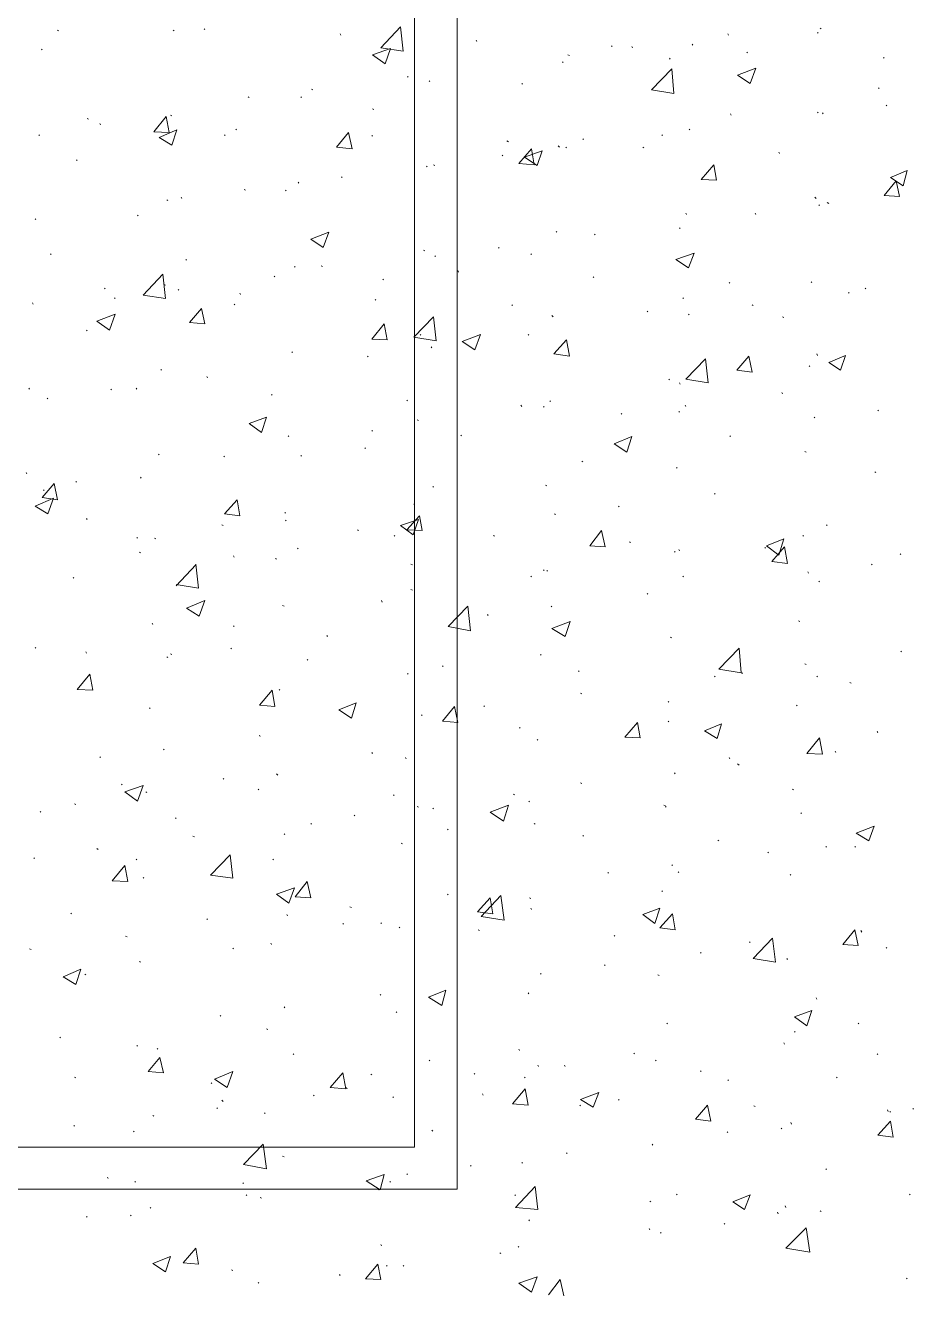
# Model space of a CAD drawing. Header units: millimetres. Extents: x 2928 to 3112, y 1220 to 1280.
# Drawn here: x 2949.225 to 2951.339, y 1247.495 to 1250.514 of the extents above; entities that cross this region are included whole.
import ezdxf

# ---------------------------------------------------------------- set-up
doc = ezdxf.new("R2010")
doc.units = ezdxf.units.MM

msp = doc.modelspace()

# ---------------------------------------------------------------- linework, layer by layer
at = {"color": 253, "linetype": 'Continuous', "lineweight": 5, "true_color": 0x9a9a9a}
for points in [[(2961.2116, 1241.9003), (2942.08633, 1241.9003), (2942.08633, 1247.74538), (2950.25144, 1247.74538), (2950.25144, 1256.61384), (2942.08633, 1256.61384), (2942.08633, 1261.45224), (2961.2116, 1261.45224), (2961.2116, 1249.1904)], [(2941.98633, 1247.84538), (2950.14978, 1247.84538), (2950.14978, 1256.51384), (2941.98633, 1256.51384)]]:
    msp.add_lwpolyline(points, dxfattribs=at)
at = {"color": 92, "linetype": 'Continuous', "lineweight": 13, "true_color": 0x00b800}
for points in [[(2949.3031, 1250.50042), (2949.30143, 1250.50209), (2949.30143, 1250.50209)], [(2949.5781, 1250.50042), (2949.57644, 1250.50209), (2949.57644, 1250.50209)], [(2949.65144, 1250.50375), (2949.64977, 1250.50542), (2949.64977, 1250.50542)], [(2950.06978, 1250.46042), (2950.11644, 1250.51042), (2950.11644, 1250.51042)], [(2950.12311, 1250.45209), (2950.11644, 1250.51042), (2950.11644, 1250.51042)], [(2951.10979, 1250.49542), (2951.10812, 1250.49709), (2951.10812, 1250.49709)], [(2951.11646, 1250.50542), (2951.11479, 1250.50709), (2951.11479, 1250.50709)], [(2949.97477, 1250.49042), (2949.97311, 1250.49375), (2949.97311, 1250.49375)], [(2950.29811, 1250.47542), (2950.29645, 1250.47875), (2950.29645, 1250.47875)], [(2950.81145, 1250.46709), (2950.80979, 1250.46875), (2950.80979, 1250.46875)], [(2950.89645, 1250.49042), (2950.89479, 1250.49375), (2950.89479, 1250.49375)], [(2949.26476, 1250.45542), (2949.2631, 1250.45709), (2949.2631, 1250.45709)], [(2950.04978, 1250.44375), (2950.09311, 1250.45875), (2950.09311, 1250.45875)], [(2950.04978, 1250.44375), (2950.07978, 1250.42209), (2950.07978, 1250.42209)], [(2950.06978, 1250.46042), (2950.12311, 1250.45209), (2950.12311, 1250.45209)], [(2950.07978, 1250.42209), (2950.09311, 1250.45875), (2950.09311, 1250.45875)], [(2950.51812, 1250.44209), (2950.51478, 1250.44375), (2950.51478, 1250.44375)], [(2950.61978, 1250.46375), (2950.61812, 1250.46542), (2950.61812, 1250.46542)], [(2950.66812, 1250.46042), (2950.66645, 1250.46375), (2950.66645, 1250.46375)], [(2950.94145, 1250.44875), (2950.93979, 1250.45042), (2950.93979, 1250.45042)], [(2951.26646, 1250.43542), (2951.26479, 1250.43709), (2951.26479, 1250.43709)], [(2950.50312, 1250.42542), (2950.50145, 1250.42709), (2950.50145, 1250.42709)], [(2950.71312, 1250.36042), (2950.76145, 1250.41042), (2950.76145, 1250.41042)], [(2950.75812, 1250.43375), (2950.75645, 1250.43542), (2950.75645, 1250.43542)], [(2950.76645, 1250.35208), (2950.76145, 1250.41042), (2950.76145, 1250.41042)], [(2950.91812, 1250.39542), (2950.96146, 1250.41209), (2950.96146, 1250.41209)], [(2950.94812, 1250.37542), (2950.96146, 1250.41209), (2950.96146, 1250.41209)], [(2950.13478, 1250.39042), (2950.13311, 1250.39208), (2950.13311, 1250.39208)], [(2950.18644, 1250.38042), (2950.18478, 1250.38208), (2950.18478, 1250.38208)], [(2950.91812, 1250.39542), (2950.94812, 1250.37542), (2950.94812, 1250.37542)], [(2949.90811, 1250.36042), (2949.90477, 1250.36208), (2949.90477, 1250.36208)], [(2950.40645, 1250.37375), (2950.40478, 1250.37542), (2950.40478, 1250.37542)], [(2950.71312, 1250.36042), (2950.76645, 1250.35208), (2950.76645, 1250.35208)], [(2951.25479, 1250.36375), (2951.25313, 1250.36542), (2951.25313, 1250.36542)], [(2949.75644, 1250.34208), (2949.75477, 1250.34375), (2949.75477, 1250.34375)], [(2949.88144, 1250.34208), (2949.87977, 1250.34375), (2949.87977, 1250.34375)], [(2950.05311, 1250.31375), (2950.04978, 1250.31542), (2950.04978, 1250.31542)], [(2951.27313, 1250.32208), (2951.27146, 1250.32375), (2951.27146, 1250.32375)], [(2949.37477, 1250.29042), (2949.37143, 1250.29208), (2949.37143, 1250.29208)], [(2949.52977, 1250.26042), (2949.55977, 1250.29708), (2949.55977, 1250.29708)], [(2949.56644, 1250.25875), (2949.55977, 1250.29708), (2949.55977, 1250.29708)], [(2949.5731, 1250.29875), (2949.56977, 1250.30042), (2949.56977, 1250.30042)], [(2950.90312, 1250.30042), (2950.90145, 1250.30375), (2950.90145, 1250.30375)], [(2951.10979, 1250.30542), (2951.10812, 1250.30708), (2951.10812, 1250.30708)], [(2951.12146, 1250.30375), (2951.11979, 1250.30542), (2951.11979, 1250.30542)], [(2949.4031, 1250.27708), (2949.40143, 1250.28042), (2949.40143, 1250.28042)], [(2949.52977, 1250.26042), (2949.56644, 1250.25875), (2949.56644, 1250.25875)], [(2949.5431, 1250.24708), (2949.58477, 1250.26542), (2949.58477, 1250.26542)], [(2949.5731, 1250.22875), (2949.58477, 1250.26542), (2949.58477, 1250.26542)], [(2949.72644, 1250.26542), (2949.72477, 1250.26708), (2949.72477, 1250.26708)], [(2949.96477, 1250.22375), (2949.99311, 1250.25875), (2949.99311, 1250.25875)], [(2950.00144, 1250.22042), (2949.99311, 1250.25875), (2949.99311, 1250.25875)], [(2950.80479, 1250.26542), (2950.80312, 1250.26708), (2950.80312, 1250.26708)], [(2949.2581, 1250.25208), (2949.25643, 1250.25375), (2949.25643, 1250.25375)], [(2949.5431, 1250.24708), (2949.5731, 1250.22875), (2949.5731, 1250.22875)], [(2949.69977, 1250.25208), (2949.6981, 1250.25375), (2949.6981, 1250.25375)], [(2950.04978, 1250.25042), (2950.04811, 1250.25208), (2950.04811, 1250.25208)], [(2950.37311, 1250.23708), (2950.36978, 1250.23875), (2950.36978, 1250.23875)], [(2950.49478, 1250.22375), (2950.49145, 1250.22708), (2950.49145, 1250.22708)], [(2950.55145, 1250.24208), (2950.54978, 1250.24375), (2950.54978, 1250.24375)], [(2950.73979, 1250.25208), (2950.73812, 1250.25375), (2950.73812, 1250.25375)], [(2949.96477, 1250.22375), (2950.00144, 1250.22042), (2950.00144, 1250.22042)], [(2950.35978, 1250.20375), (2950.35811, 1250.20542), (2950.35811, 1250.20542)], [(2950.39811, 1250.18542), (2950.42811, 1250.22042), (2950.42811, 1250.22042)], [(2950.41145, 1250.20042), (2950.45311, 1250.21542), (2950.45311, 1250.21542)], [(2950.41145, 1250.20042), (2950.44145, 1250.18042), (2950.44145, 1250.18042)], [(2950.43478, 1250.18208), (2950.42811, 1250.22042), (2950.42811, 1250.22042)], [(2950.44145, 1250.18042), (2950.45311, 1250.21542), (2950.45311, 1250.21542)], [(2950.51145, 1250.22208), (2950.50978, 1250.22375), (2950.50978, 1250.22375)], [(2950.69478, 1250.22208), (2950.69312, 1250.22375), (2950.69312, 1250.22375)], [(2951.01812, 1250.20875), (2951.01646, 1250.21208), (2951.01646, 1250.21208)], [(2949.3481, 1250.19208), (2949.34643, 1250.19375), (2949.34643, 1250.19375)], [(2950.17978, 1250.17708), (2950.17811, 1250.17875), (2950.17811, 1250.17875)], [(2950.19811, 1250.18042), (2950.19478, 1250.18208), (2950.19478, 1250.18208)], [(2950.39811, 1250.18542), (2950.43478, 1250.18208), (2950.43478, 1250.18208)], [(2950.83145, 1250.14708), (2950.86145, 1250.18208), (2950.86145, 1250.18208)], [(2950.86812, 1250.14541), (2950.86145, 1250.18208), (2950.86145, 1250.18208)], [(2951.28146, 1250.15208), (2951.32146, 1250.16875), (2951.32146, 1250.16875)], [(2951.31146, 1250.13208), (2951.32146, 1250.16875), (2951.32146, 1250.16875)], [(2949.87477, 1250.13875), (2949.87311, 1250.14041), (2949.87311, 1250.14041)], [(2949.97811, 1250.15208), (2949.97644, 1250.15375), (2949.97644, 1250.15375)], [(2950.83145, 1250.14708), (2950.86812, 1250.14541), (2950.86812, 1250.14541)], [(2951.26646, 1250.10875), (2951.29479, 1250.14375), (2951.29479, 1250.14375)], [(2951.28146, 1250.15208), (2951.31146, 1250.13208), (2951.31146, 1250.13208)], [(2951.30313, 1250.10708), (2951.29479, 1250.14375), (2951.29479, 1250.14375)], [(2949.59644, 1250.10208), (2949.59477, 1250.10541), (2949.59477, 1250.10541)], [(2949.7481, 1250.12208), (2949.74477, 1250.12375), (2949.74477, 1250.12375)], [(2949.84477, 1250.12041), (2949.84311, 1250.12208), (2949.84311, 1250.12208)], [(2951.10479, 1250.10208), (2951.10146, 1250.10541), (2951.10146, 1250.10541)], [(2951.26646, 1250.10875), (2951.30313, 1250.10708), (2951.30313, 1250.10708)], [(2949.5631, 1250.09708), (2949.56144, 1250.09875), (2949.56144, 1250.09875)], [(2951.11312, 1250.08541), (2951.11146, 1250.08708), (2951.11146, 1250.08708)], [(2951.13479, 1250.09041), (2951.13146, 1250.09208), (2951.13146, 1250.09208)], [(2949.24976, 1250.05208), (2949.2481, 1250.05375), (2949.2481, 1250.05375)], [(2949.4931, 1250.06041), (2949.49143, 1250.06208), (2949.49143, 1250.06208)], [(2950.79645, 1250.06375), (2950.79479, 1250.06708), (2950.79479, 1250.06708)], [(2950.96146, 1250.06375), (2950.95979, 1250.06708), (2950.95979, 1250.06708)], [(2949.90311, 1250.00541), (2949.94644, 1250.02208), (2949.94644, 1250.02208)], [(2949.93311, 1249.98541), (2949.94644, 1250.02208), (2949.94644, 1250.02208)], [(2950.48811, 1250.02208), (2950.48645, 1250.02375), (2950.48645, 1250.02375)], [(2950.57978, 1250.01541), (2950.57812, 1250.01708), (2950.57812, 1250.01708)], [(2950.78145, 1250.03041), (2950.77979, 1250.03208), (2950.77979, 1250.03208)], [(2949.90311, 1250.00541), (2949.93311, 1249.98541), (2949.93311, 1249.98541)], [(2950.35145, 1249.98375), (2950.34978, 1249.98541), (2950.34978, 1249.98541)], [(2949.28643, 1249.96875), (2949.28476, 1249.97041), (2949.28476, 1249.97041)], [(2949.6081, 1249.95541), (2949.60644, 1249.95708), (2949.60644, 1249.95708)], [(2950.17478, 1249.97708), (2950.17144, 1249.97875), (2950.17144, 1249.97875)], [(2950.19978, 1249.96375), (2950.19811, 1249.96541), (2950.19811, 1249.96541)], [(2950.42811, 1249.96875), (2950.42645, 1249.97041), (2950.42645, 1249.97041)], [(2950.77145, 1249.95708), (2950.81479, 1249.97208), (2950.81479, 1249.97208)], [(2950.77145, 1249.95708), (2950.80145, 1249.93708), (2950.80145, 1249.93708)], [(2950.80145, 1249.93708), (2950.81479, 1249.97208), (2950.81479, 1249.97208)], [(2949.86644, 1249.93875), (2949.86477, 1249.94041), (2949.86477, 1249.94041)], [(2949.93144, 1249.94041), (2949.92811, 1249.94208), (2949.92811, 1249.94208)], [(2950.25478, 1249.92708), (2950.25311, 1249.93041), (2950.25311, 1249.93041)], [(2949.50477, 1249.87208), (2949.55143, 1249.92208), (2949.55143, 1249.92208)], [(2949.5581, 1249.86374), (2949.55143, 1249.92208), (2949.55143, 1249.92208)], [(2949.5581, 1249.89541), (2949.55477, 1249.89708), (2949.55477, 1249.89708)], [(2949.81811, 1249.91541), (2949.81644, 1249.91708), (2949.81644, 1249.91708)], [(2950.07644, 1249.90874), (2950.07478, 1249.91041), (2950.07478, 1249.91041)], [(2950.57645, 1249.91374), (2950.57478, 1249.91541), (2950.57478, 1249.91541)], [(2950.89979, 1249.90041), (2950.89812, 1249.90208), (2950.89812, 1249.90208)], [(2951.09479, 1249.90208), (2951.09312, 1249.90374), (2951.09312, 1249.90374)], [(2949.41477, 1249.88708), (2949.4131, 1249.88874), (2949.4131, 1249.88874)], [(2949.4381, 1249.86374), (2949.43643, 1249.86541), (2949.43643, 1249.86541)], [(2949.50477, 1249.87208), (2949.5581, 1249.86374), (2949.5581, 1249.86374)], [(2949.58977, 1249.88374), (2949.5881, 1249.88541), (2949.5881, 1249.88541)], [(2949.73644, 1249.87374), (2949.73477, 1249.87708), (2949.73477, 1249.87708)], [(2950.78979, 1249.86374), (2950.78812, 1249.86541), (2950.78812, 1249.86541)], [(2951.18312, 1249.87708), (2951.18146, 1249.87874), (2951.18146, 1249.87874)], [(2951.22313, 1249.88708), (2951.22146, 1249.88874), (2951.22146, 1249.88874)], [(2949.2431, 1249.85041), (2949.24143, 1249.85374), (2949.24143, 1249.85374)], [(2949.61477, 1249.80708), (2949.6431, 1249.84041), (2949.6431, 1249.84041)], [(2949.65144, 1249.80374), (2949.6431, 1249.84041), (2949.6431, 1249.84041)], [(2949.7231, 1249.84874), (2949.72144, 1249.85041), (2949.72144, 1249.85041)], [(2950.05811, 1249.86041), (2950.05644, 1249.86208), (2950.05644, 1249.86208)], [(2950.38311, 1249.84708), (2950.38145, 1249.84874), (2950.38145, 1249.84874)], [(2950.70478, 1249.83208), (2950.70312, 1249.83374), (2950.70312, 1249.83374)], [(2950.95479, 1249.84708), (2950.95312, 1249.84874), (2950.95312, 1249.84874)], [(2949.39477, 1249.81041), (2949.4381, 1249.82708), (2949.4381, 1249.82708)], [(2949.39477, 1249.81041), (2949.42477, 1249.78874), (2949.42477, 1249.78874)], [(2949.42477, 1249.78874), (2949.4381, 1249.82708), (2949.4381, 1249.82708)], [(2949.61477, 1249.80708), (2949.65144, 1249.80374), (2949.65144, 1249.80374)], [(2950.04811, 1249.76708), (2950.07811, 1249.80374), (2950.07811, 1249.80374)], [(2950.08478, 1249.76541), (2950.07811, 1249.80374), (2950.07811, 1249.80374)], [(2950.14811, 1249.77208), (2950.19478, 1249.82041), (2950.19478, 1249.82041)], [(2950.20144, 1249.76374), (2950.19478, 1249.82041), (2950.19478, 1249.82041)], [(2950.47978, 1249.82041), (2950.47645, 1249.82374), (2950.47645, 1249.82374)], [(2950.80312, 1249.82541), (2950.80145, 1249.82708), (2950.80145, 1249.82708)], [(2951.02812, 1249.81874), (2951.02479, 1249.82041), (2951.02479, 1249.82041)], [(2949.37143, 1249.78708), (2949.36977, 1249.78874), (2949.36977, 1249.78874)], [(2950.14811, 1249.77208), (2950.20144, 1249.76374), (2950.20144, 1249.76374)], [(2950.16478, 1249.77708), (2950.16311, 1249.77874), (2950.16311, 1249.77874)], [(2950.26311, 1249.76208), (2950.30645, 1249.77874), (2950.30645, 1249.77874)], [(2950.29311, 1249.74208), (2950.30645, 1249.77874), (2950.30645, 1249.77874)], [(2950.42145, 1249.77708), (2950.41978, 1249.77874), (2950.41978, 1249.77874)], [(2950.04811, 1249.76708), (2950.08478, 1249.76541), (2950.08478, 1249.76541)], [(2950.19144, 1249.74708), (2950.18978, 1249.74874), (2950.18978, 1249.74874)], [(2950.26311, 1249.76208), (2950.29311, 1249.74208), (2950.29311, 1249.74208)], [(2950.48145, 1249.73208), (2950.51145, 1249.76541), (2950.51145, 1249.76541)], [(2950.51812, 1249.72708), (2950.51145, 1249.76541), (2950.51145, 1249.76541)], [(2949.85977, 1249.73541), (2949.85811, 1249.73708), (2949.85811, 1249.73708)], [(2950.03978, 1249.72541), (2950.03811, 1249.72708), (2950.03811, 1249.72708)], [(2950.48145, 1249.73208), (2950.51812, 1249.72708), (2950.51812, 1249.72708)], [(2950.79479, 1249.67207), (2950.84145, 1249.72041), (2950.84145, 1249.72041)], [(2950.84812, 1249.66374), (2950.84145, 1249.72041), (2950.84145, 1249.72041)], [(2950.91645, 1249.69374), (2950.94479, 1249.72708), (2950.94479, 1249.72708)], [(2950.95312, 1249.68874), (2950.94479, 1249.72708), (2950.94479, 1249.72708)], [(2951.10812, 1249.72874), (2951.10646, 1249.73208), (2951.10646, 1249.73208)], [(2951.13479, 1249.71208), (2951.17479, 1249.72874), (2951.17479, 1249.72874)], [(2951.13479, 1249.71208), (2951.16312, 1249.69374), (2951.16312, 1249.69374)], [(2951.16312, 1249.69374), (2951.17479, 1249.72874), (2951.17479, 1249.72874)], [(2949.5481, 1249.69374), (2949.54643, 1249.69541), (2949.54643, 1249.69541)], [(2950.91645, 1249.69374), (2950.95312, 1249.68874), (2950.95312, 1249.68874)], [(2951.08979, 1249.70208), (2951.08812, 1249.70374), (2951.08812, 1249.70374)], [(2949.6581, 1249.67541), (2949.65644, 1249.67874), (2949.65644, 1249.67874)], [(2950.75645, 1249.67041), (2950.75479, 1249.67207), (2950.75479, 1249.67207)], [(2950.78145, 1249.66041), (2950.77979, 1249.66374), (2950.77979, 1249.66374)], [(2950.79479, 1249.67207), (2950.84812, 1249.66374), (2950.84812, 1249.66374)], [(2949.23476, 1249.64874), (2949.2331, 1249.65041), (2949.2331, 1249.65041)], [(2949.2781, 1249.62541), (2949.27643, 1249.62707), (2949.27643, 1249.62707)], [(2949.42977, 1249.64707), (2949.4281, 1249.64874), (2949.4281, 1249.64874)], [(2949.48977, 1249.64874), (2949.4881, 1249.65041), (2949.4881, 1249.65041)], [(2949.81144, 1249.63374), (2949.80977, 1249.63541), (2949.80977, 1249.63541)], [(2950.13311, 1249.62041), (2950.13144, 1249.62207), (2950.13144, 1249.62207)], [(2951.02479, 1249.63707), (2951.02312, 1249.64041), (2951.02312, 1249.64041)], [(2950.40478, 1249.60707), (2950.40311, 1249.61041), (2950.40311, 1249.61041)], [(2950.45811, 1249.60541), (2950.45645, 1249.60707), (2950.45645, 1249.60707)], [(2950.47311, 1249.61874), (2950.47145, 1249.62041), (2950.47145, 1249.62041)], [(2950.77979, 1249.59374), (2950.77812, 1249.59541), (2950.77812, 1249.59541)], [(2950.79479, 1249.60707), (2950.79312, 1249.61041), (2950.79312, 1249.61041)], [(2951.25313, 1249.59707), (2951.25146, 1249.59874), (2951.25146, 1249.59874)], [(2949.75644, 1249.56707), (2949.79811, 1249.58207), (2949.79811, 1249.58207)], [(2949.75644, 1249.56707), (2949.78644, 1249.54541), (2949.78644, 1249.54541)], [(2949.78644, 1249.54541), (2949.79811, 1249.58207), (2949.79811, 1249.58207)], [(2950.15978, 1249.57374), (2950.15644, 1249.57541), (2950.15644, 1249.57541)], [(2950.64312, 1249.58874), (2950.64145, 1249.59041), (2950.64145, 1249.59041)], [(2951.10146, 1249.58041), (2951.09979, 1249.58207), (2951.09979, 1249.58207)], [(2949.85144, 1249.53541), (2949.84977, 1249.53707), (2949.84977, 1249.53707)], [(2950.04978, 1249.54874), (2950.04811, 1249.55041), (2950.04811, 1249.55041)], [(2950.26145, 1249.53707), (2950.25978, 1249.53874), (2950.25978, 1249.53874)], [(2950.62478, 1249.51874), (2950.66645, 1249.53541), (2950.66645, 1249.53541)], [(2950.65478, 1249.49874), (2950.66645, 1249.53541), (2950.66645, 1249.53541)], [(2950.90145, 1249.53541), (2950.89979, 1249.53707), (2950.89979, 1249.53707)], [(2950.03311, 1249.50707), (2950.03144, 1249.50874), (2950.03144, 1249.50874)], [(2950.62478, 1249.51874), (2950.65478, 1249.49874), (2950.65478, 1249.49874)], [(2951.08146, 1249.49874), (2951.07812, 1249.50041), (2951.07812, 1249.50041)], [(2949.5431, 1249.49207), (2949.54143, 1249.49374), (2949.54143, 1249.49374)], [(2949.6981, 1249.48707), (2949.69644, 1249.48874), (2949.69644, 1249.48874)], [(2949.88144, 1249.48874), (2949.87977, 1249.49041), (2949.87977, 1249.49041)], [(2950.54978, 1249.47541), (2950.54812, 1249.47707), (2950.54812, 1249.47707)], [(2949.2281, 1249.44707), (2949.22643, 1249.4504), (2949.22643, 1249.4504)], [(2950.77479, 1249.4604), (2950.77312, 1249.46207), (2950.77312, 1249.46207)], [(2951.24646, 1249.4504), (2951.24479, 1249.45207), (2951.24479, 1249.45207)], [(2949.26476, 1249.3904), (2949.2931, 1249.42374), (2949.2931, 1249.42374)], [(2949.30143, 1249.3854), (2949.2931, 1249.42374), (2949.2931, 1249.42374)], [(2949.34643, 1249.42707), (2949.34477, 1249.42874), (2949.34477, 1249.42874)], [(2949.49977, 1249.43707), (2949.4981, 1249.43874), (2949.4981, 1249.43874)], [(2950.19478, 1249.4154), (2950.19311, 1249.41707), (2950.19311, 1249.41707)], [(2950.46478, 1249.41874), (2950.46145, 1249.4204), (2950.46145, 1249.4204)], [(2949.2481, 1249.3704), (2949.29143, 1249.38874), (2949.29143, 1249.38874)], [(2949.26476, 1249.3904), (2949.30143, 1249.3854), (2949.30143, 1249.3854)], [(2949.26976, 1249.40707), (2949.2681, 1249.40874), (2949.2681, 1249.40874)], [(2949.2781, 1249.35207), (2949.29143, 1249.38874), (2949.29143, 1249.38874)], [(2949.6981, 1249.35207), (2949.7281, 1249.3854), (2949.7281, 1249.3854)], [(2949.73477, 1249.34707), (2949.7281, 1249.3854), (2949.7281, 1249.3854)], [(2950.86479, 1249.39874), (2950.86312, 1249.4004), (2950.86312, 1249.4004)], [(2949.2481, 1249.3704), (2949.2781, 1249.35207), (2949.2781, 1249.35207)], [(2949.6981, 1249.35207), (2949.73477, 1249.34707), (2949.73477, 1249.34707)], [(2949.84311, 1249.35374), (2949.84144, 1249.3554), (2949.84144, 1249.3554)], [(2950.14978, 1249.37374), (2950.14811, 1249.3754), (2950.14811, 1249.3754)], [(2950.48478, 1249.3504), (2950.48311, 1249.35207), (2950.48311, 1249.35207)], [(2950.63645, 1249.36874), (2950.63478, 1249.3704), (2950.63478, 1249.3704)], [(2949.37143, 1249.33874), (2949.36977, 1249.3404), (2949.36977, 1249.3404)], [(2949.69477, 1249.32374), (2949.69144, 1249.3254), (2949.69144, 1249.3254)], [(2949.84477, 1249.3354), (2949.84311, 1249.33707), (2949.84311, 1249.33707)], [(2950.11644, 1249.32374), (2950.15978, 1249.33874), (2950.15978, 1249.33874)], [(2950.11644, 1249.32374), (2950.14644, 1249.30207), (2950.14644, 1249.30207)], [(2950.13144, 1249.31374), (2950.16144, 1249.34707), (2950.16144, 1249.34707)], [(2950.14644, 1249.30207), (2950.15978, 1249.33874), (2950.15978, 1249.33874)], [(2950.16811, 1249.31207), (2950.16144, 1249.34707), (2950.16144, 1249.34707)], [(2951.13146, 1249.32374), (2951.12979, 1249.3254), (2951.12979, 1249.3254)], [(2949.49143, 1249.29374), (2949.48977, 1249.2954), (2949.48977, 1249.2954)], [(2949.53477, 1249.29207), (2949.53143, 1249.29374), (2949.53143, 1249.29374)], [(2950.01644, 1249.31207), (2950.01477, 1249.31374), (2950.01477, 1249.31374)], [(2950.10311, 1249.29874), (2950.10144, 1249.3004), (2950.10144, 1249.3004)], [(2950.13144, 1249.31374), (2950.16811, 1249.31207), (2950.16811, 1249.31207)], [(2950.33978, 1249.29874), (2950.33811, 1249.3004), (2950.33811, 1249.3004)], [(2950.56645, 1249.2754), (2950.59478, 1249.31207), (2950.59478, 1249.31207)], [(2950.60312, 1249.27374), (2950.59478, 1249.31207), (2950.59478, 1249.31207)], [(2950.98646, 1249.2754), (2951.02812, 1249.29207), (2951.02812, 1249.29207)], [(2951.01646, 1249.25374), (2951.02812, 1249.29207), (2951.02812, 1249.29207)], [(2951.07479, 1249.29874), (2951.07312, 1249.3004), (2951.07312, 1249.3004)], [(2949.4981, 1249.25874), (2949.49643, 1249.2604), (2949.49643, 1249.2604)], [(2949.87311, 1249.26874), (2949.87144, 1249.2704), (2949.87144, 1249.2704)], [(2950.56645, 1249.2754), (2950.60312, 1249.27374), (2950.60312, 1249.27374)], [(2950.66312, 1249.28374), (2950.66145, 1249.2854), (2950.66145, 1249.2854)], [(2950.76979, 1249.2604), (2950.76812, 1249.26207), (2950.76812, 1249.26207)], [(2950.77979, 1249.26374), (2950.77812, 1249.26707), (2950.77812, 1249.26707)], [(2950.98479, 1249.2704), (2950.98312, 1249.27207), (2950.98312, 1249.27207)], [(2950.98646, 1249.2754), (2951.01646, 1249.25374), (2951.01646, 1249.25374)], [(2950.99979, 1249.23874), (2951.02979, 1249.27374), (2951.02979, 1249.27374)], [(2951.03646, 1249.23374), (2951.02979, 1249.27374), (2951.02979, 1249.27374)], [(2949.5831, 1249.1804), (2949.62977, 1249.2304), (2949.62977, 1249.2304)], [(2949.63644, 1249.1754), (2949.62977, 1249.23207), (2949.62977, 1249.23207)], [(2949.72144, 1249.24874), (2949.71977, 1249.25207), (2949.71977, 1249.25207)], [(2949.82144, 1249.24374), (2949.81977, 1249.2454), (2949.81977, 1249.2454)], [(2950.14478, 1249.2304), (2950.14144, 1249.23207), (2950.14144, 1249.23207)], [(2950.99979, 1249.23874), (2951.03646, 1249.23374), (2951.03646, 1249.23374)], [(2951.23813, 1249.2304), (2951.23646, 1249.23207), (2951.23646, 1249.23207)], [(2951.30646, 1249.2554), (2951.30479, 1249.25707), (2951.30479, 1249.25707)], [(2949.33977, 1249.19873), (2949.3381, 1249.2004), (2949.3381, 1249.2004)], [(2950.42811, 1249.20207), (2950.42645, 1249.20373), (2950.42645, 1249.20373)], [(2950.45811, 1249.21707), (2950.45645, 1249.21873), (2950.45645, 1249.21873)], [(2950.46645, 1249.2154), (2950.46478, 1249.21707), (2950.46478, 1249.21707)], [(2950.78979, 1249.20207), (2950.78812, 1249.20373), (2950.78812, 1249.20373)], [(2951.08646, 1249.2104), (2951.08479, 1249.21373), (2951.08479, 1249.21373)], [(2949.5831, 1249.18373), (2949.63644, 1249.1754), (2949.63644, 1249.1754)], [(2950.14478, 1249.1704), (2950.14144, 1249.17207), (2950.14144, 1249.17207)], [(2951.11312, 1249.1904), (2951.11146, 1249.19207), (2951.11146, 1249.19207)], [(2949.6081, 1249.12707), (2949.65144, 1249.1454), (2949.65144, 1249.1454)], [(2949.6381, 1249.10873), (2949.65144, 1249.1454), (2949.65144, 1249.1454)], [(2950.07311, 1249.14207), (2950.07144, 1249.1454), (2950.07144, 1249.1454)], [(2950.70478, 1249.1604), (2950.70312, 1249.16207), (2950.70312, 1249.16207)], [(2949.6081, 1249.12707), (2949.6381, 1249.10873), (2949.6381, 1249.10873)], [(2949.83977, 1249.13207), (2949.83644, 1249.13373), (2949.83644, 1249.13373)], [(2950.22978, 1249.08373), (2950.27645, 1249.13207), (2950.27645, 1249.13207)], [(2950.28311, 1249.07373), (2950.27645, 1249.13207), (2950.27645, 1249.13207)], [(2950.32478, 1249.1104), (2950.32311, 1249.11207), (2950.32311, 1249.11207)], [(2950.47645, 1249.1304), (2950.47478, 1249.13207), (2950.47478, 1249.13207)], [(2949.5281, 1249.08873), (2949.52643, 1249.09207), (2949.52643, 1249.09207)], [(2949.72144, 1249.08373), (2949.71977, 1249.0854), (2949.71977, 1249.0854)], [(2950.22978, 1249.08373), (2950.28311, 1249.07373), (2950.28311, 1249.07373)], [(2950.47645, 1249.07873), (2950.51978, 1249.0954), (2950.51978, 1249.0954)], [(2950.47645, 1249.07873), (2950.50812, 1249.0604), (2950.50812, 1249.0604)], [(2950.50812, 1249.0604), (2950.51978, 1249.0954), (2950.51978, 1249.0954)], [(2951.06646, 1249.0954), (2951.06312, 1249.09707), (2951.06312, 1249.09707)], [(2949.94311, 1249.0604), (2949.94144, 1249.06207), (2949.94144, 1249.06207)], [(2950.76145, 1249.05707), (2950.75812, 1249.05873), (2950.75812, 1249.05873)], [(2949.24976, 1249.03207), (2949.2481, 1249.03373), (2949.2481, 1249.03373)], [(2949.36977, 1249.0204), (2949.3681, 1249.02373), (2949.3681, 1249.02373)], [(2949.5731, 1249.01707), (2949.56977, 1249.01873), (2949.56977, 1249.01873)], [(2949.71477, 1249.0304), (2949.7131, 1249.03207), (2949.7131, 1249.03207)], [(2950.45145, 1249.0154), (2950.44978, 1249.01707), (2950.44978, 1249.01707)], [(2950.87312, 1248.98206), (2950.92145, 1249.03207), (2950.92145, 1249.03207)], [(2950.92645, 1248.97373), (2950.92145, 1249.03207), (2950.92145, 1249.03207)], [(2951.30813, 1249.02373), (2951.30646, 1249.0254), (2951.30646, 1249.0254)], [(2949.5631, 1249.0104), (2949.56144, 1249.01207), (2949.56144, 1249.01207)], [(2949.89644, 1249.00373), (2949.89477, 1249.0054), (2949.89477, 1249.0054)], [(2950.21811, 1248.98873), (2950.21644, 1248.9904), (2950.21644, 1248.9904)], [(2951.08146, 1248.99373), (2951.07812, 1248.9954), (2951.07812, 1248.9954)], [(2949.3481, 1248.93373), (2949.3781, 1248.9704), (2949.3781, 1248.9704)], [(2949.38477, 1248.93206), (2949.3781, 1248.9704), (2949.3781, 1248.9704)], [(2950.13478, 1248.9704), (2950.13311, 1248.97206), (2950.13311, 1248.97206)], [(2950.54145, 1248.97706), (2950.53978, 1248.97873), (2950.53978, 1248.97873)], [(2950.86479, 1248.96373), (2950.86312, 1248.9654), (2950.86312, 1248.9654)], [(2950.87312, 1248.98206), (2950.92645, 1248.97373), (2950.92645, 1248.97373)], [(2950.92979, 1248.97206), (2950.92812, 1248.97373), (2950.92812, 1248.97373)], [(2951.10812, 1248.96373), (2951.10646, 1248.9654), (2951.10646, 1248.9654)], [(2949.3481, 1248.93373), (2949.38477, 1248.93206), (2949.38477, 1248.93206)], [(2949.78144, 1248.89706), (2949.81144, 1248.93206), (2949.81144, 1248.93206)], [(2949.81811, 1248.89373), (2949.81144, 1248.93206), (2949.81144, 1248.93206)], [(2949.82977, 1248.93206), (2949.82811, 1248.93373), (2949.82811, 1248.93373)], [(2951.18812, 1248.94873), (2951.18479, 1248.9504), (2951.18479, 1248.9504)], [(2949.78144, 1248.89706), (2949.81811, 1248.89373), (2949.81811, 1248.89373)], [(2949.96977, 1248.8854), (2950.01144, 1248.90206), (2950.01144, 1248.90206)], [(2949.99977, 1248.8654), (2950.01144, 1248.90206), (2950.01144, 1248.90206)], [(2950.54812, 1248.92373), (2950.54478, 1248.9254), (2950.54478, 1248.9254)], [(2950.75479, 1248.90373), (2950.75312, 1248.9054), (2950.75312, 1248.9054)], [(2951.05979, 1248.8954), (2951.05812, 1248.89706), (2951.05812, 1248.89706)], [(2949.52143, 1248.88873), (2949.51977, 1248.8904), (2949.51977, 1248.8904)], [(2949.96977, 1248.8854), (2949.99977, 1248.8654), (2949.99977, 1248.8654)], [(2950.16811, 1248.87206), (2950.16644, 1248.87373), (2950.16644, 1248.87373)], [(2950.21644, 1248.85873), (2950.24478, 1248.89373), (2950.24478, 1248.89373)], [(2950.25311, 1248.8554), (2950.24478, 1248.89373), (2950.24478, 1248.89373)], [(2950.31645, 1248.89373), (2950.31478, 1248.8954), (2950.31478, 1248.8954)], [(2950.21644, 1248.85873), (2950.25311, 1248.8554), (2950.25311, 1248.8554)], [(2950.40145, 1248.84206), (2950.39978, 1248.84373), (2950.39978, 1248.84373)], [(2950.64978, 1248.8204), (2950.67978, 1248.8554), (2950.67978, 1248.8554)], [(2950.68645, 1248.81873), (2950.67978, 1248.8554), (2950.67978, 1248.8554)], [(2950.75479, 1248.85706), (2950.75312, 1248.85873), (2950.75312, 1248.85873)], [(2950.83979, 1248.8354), (2950.87979, 1248.85206), (2950.87979, 1248.85206)], [(2950.86979, 1248.81706), (2950.87979, 1248.85206), (2950.87979, 1248.85206)], [(2949.7831, 1248.82206), (2949.78144, 1248.8254), (2949.78144, 1248.8254)], [(2950.44311, 1248.81373), (2950.44145, 1248.8154), (2950.44145, 1248.8154)], [(2950.64978, 1248.8204), (2950.68645, 1248.81873), (2950.68645, 1248.81873)], [(2950.83979, 1248.8354), (2950.86979, 1248.81706), (2950.86979, 1248.81706)], [(2951.08312, 1248.78206), (2951.11312, 1248.81873), (2951.11312, 1248.81873)], [(2951.11979, 1248.7804), (2951.11312, 1248.81873), (2951.11312, 1248.81873)], [(2951.25146, 1248.83206), (2951.24979, 1248.83373), (2951.24979, 1248.83373)], [(2949.55477, 1248.7904), (2949.5531, 1248.79206), (2949.5531, 1248.79206)], [(2950.04978, 1248.78206), (2950.04811, 1248.78373), (2950.04811, 1248.78373)], [(2951.08312, 1248.78206), (2951.11979, 1248.7804), (2951.11979, 1248.7804)], [(2951.15146, 1248.78373), (2951.14979, 1248.78706), (2951.14979, 1248.78706)], [(2949.4031, 1248.77206), (2949.40143, 1248.77373), (2949.40143, 1248.77373)], [(2950.12978, 1248.76873), (2950.12811, 1248.77206), (2950.12811, 1248.77206)], [(2950.89979, 1248.76873), (2950.89812, 1248.77206), (2950.89812, 1248.77206)], [(2950.92145, 1248.75373), (2950.91812, 1248.75706), (2950.91812, 1248.75706)], [(2949.69644, 1248.72039), (2949.69477, 1248.72206), (2949.69477, 1248.72206)], [(2949.82477, 1248.73039), (2949.82144, 1248.73373), (2949.82144, 1248.73373)], [(2950.76979, 1248.73373), (2950.76812, 1248.73539), (2950.76812, 1248.73539)], [(2949.45477, 1248.70706), (2949.4531, 1248.70873), (2949.4531, 1248.70873)], [(2949.46143, 1248.69039), (2949.50477, 1248.70539), (2949.50477, 1248.70539)], [(2949.46143, 1248.69039), (2949.49143, 1248.66873), (2949.49143, 1248.66873)], [(2949.49143, 1248.66873), (2949.50477, 1248.70539), (2949.50477, 1248.70539)], [(2949.5131, 1248.68873), (2949.51143, 1248.69039), (2949.51143, 1248.69039)], [(2949.77977, 1248.69539), (2949.7781, 1248.69706), (2949.7781, 1248.69706)], [(2950.38811, 1248.68373), (2950.38478, 1248.68539), (2950.38478, 1248.68539)], [(2950.54812, 1248.71039), (2950.54478, 1248.71206), (2950.54478, 1248.71206)], [(2951.05146, 1248.69539), (2951.04812, 1248.69706), (2951.04812, 1248.69706)], [(2949.34477, 1248.66039), (2949.34143, 1248.66206), (2949.34143, 1248.66206)], [(2950.10144, 1248.68206), (2950.09978, 1248.68373), (2950.09978, 1248.68373)], [(2950.15978, 1248.65373), (2950.15644, 1248.65539), (2950.15644, 1248.65539)], [(2950.32978, 1248.64206), (2950.37311, 1248.65873), (2950.37311, 1248.65873)], [(2950.36145, 1248.62039), (2950.37311, 1248.65873), (2950.37311, 1248.65873)], [(2950.42311, 1248.66706), (2950.42145, 1248.66873), (2950.42145, 1248.66873)], [(2950.74645, 1248.65706), (2950.74312, 1248.65873), (2950.74312, 1248.65873)], [(2950.74812, 1248.65373), (2950.74645, 1248.65539), (2950.74645, 1248.65539)], [(2949.26143, 1248.64206), (2949.25976, 1248.64373), (2949.25976, 1248.64373)], [(2949.5831, 1248.62706), (2949.58144, 1248.62873), (2949.58144, 1248.62873)], [(2950.00811, 1248.63373), (2950.00644, 1248.63539), (2950.00644, 1248.63539)], [(2950.19478, 1248.65039), (2950.19311, 1248.65206), (2950.19311, 1248.65206)], [(2950.32978, 1248.64206), (2950.36145, 1248.62039), (2950.36145, 1248.62039)], [(2951.06979, 1248.63873), (2951.06812, 1248.64039), (2951.06812, 1248.64039)], [(2949.90477, 1248.61373), (2949.90311, 1248.61539), (2949.90311, 1248.61539)], [(2950.22978, 1248.60039), (2950.22811, 1248.60206), (2950.22811, 1248.60206)], [(2950.43645, 1248.61373), (2950.43478, 1248.61539), (2950.43478, 1248.61539)], [(2951.19979, 1248.59206), (2951.24313, 1248.60873), (2951.24313, 1248.60873)], [(2951.22979, 1248.57373), (2951.24313, 1248.60873), (2951.24313, 1248.60873)], [(2949.62644, 1248.58373), (2949.6231, 1248.58539), (2949.6231, 1248.58539)], [(2949.84144, 1248.58873), (2949.83977, 1248.59039), (2949.83977, 1248.59039)], [(2950.12144, 1248.56706), (2950.11811, 1248.56873), (2950.11811, 1248.56873)], [(2950.55145, 1248.58539), (2950.54978, 1248.58706), (2950.54978, 1248.58706)], [(2950.87312, 1248.57373), (2950.87145, 1248.57539), (2950.87145, 1248.57539)], [(2951.19979, 1248.59206), (2951.22979, 1248.57373), (2951.22979, 1248.57373)], [(2949.3981, 1248.55373), (2949.39477, 1248.55539), (2949.39477, 1248.55539)], [(2949.66477, 1248.49206), (2949.71144, 1248.54039), (2949.71144, 1248.54039)], [(2949.7181, 1248.48539), (2949.71144, 1248.54039), (2949.71144, 1248.54039)], [(2950.99146, 1248.54539), (2950.98979, 1248.54706), (2950.98979, 1248.54706)], [(2951.12979, 1248.55873), (2951.12812, 1248.56039), (2951.12812, 1248.56039)], [(2951.19813, 1248.55873), (2951.19646, 1248.56039), (2951.19646, 1248.56039)], [(2949.24643, 1248.53206), (2949.24476, 1248.53373), (2949.24476, 1248.53373)], [(2949.43143, 1248.47872), (2949.46143, 1248.51539), (2949.46143, 1248.51539)], [(2949.4681, 1248.47706), (2949.46143, 1248.51539), (2949.46143, 1248.51539)], [(2949.48977, 1248.52872), (2949.4881, 1248.53039), (2949.4881, 1248.53039)], [(2949.81477, 1248.52872), (2949.81311, 1248.53039), (2949.81311, 1248.53039)], [(2950.76312, 1248.51539), (2950.76145, 1248.51706), (2950.76145, 1248.51706)], [(2949.43143, 1248.47872), (2949.4681, 1248.47706), (2949.4681, 1248.47706)], [(2949.50643, 1248.48539), (2949.50477, 1248.48706), (2949.50477, 1248.48706)], [(2949.66477, 1248.49206), (2949.7181, 1248.48539), (2949.7181, 1248.48539)], [(2949.86644, 1248.44039), (2949.89477, 1248.47706), (2949.89477, 1248.47706)], [(2949.90311, 1248.43872), (2949.89477, 1248.47706), (2949.89477, 1248.47706)], [(2950.61145, 1248.49706), (2950.60978, 1248.49872), (2950.60978, 1248.49872)], [(2950.77812, 1248.49872), (2950.77645, 1248.50039), (2950.77645, 1248.50039)], [(2951.04479, 1248.49206), (2951.04312, 1248.49372), (2951.04312, 1248.49372)], [(2949.82144, 1248.44706), (2949.86477, 1248.46206), (2949.86477, 1248.46206)], [(2949.82144, 1248.44706), (2949.85144, 1248.42539), (2949.85144, 1248.42539)], [(2949.85144, 1248.42539), (2949.86477, 1248.46206), (2949.86477, 1248.46206)], [(2950.22978, 1248.44539), (2950.22811, 1248.44706), (2950.22811, 1248.44706)], [(2950.30811, 1248.39372), (2950.35478, 1248.44372), (2950.35478, 1248.44372)], [(2950.36311, 1248.38539), (2950.35478, 1248.44372), (2950.35478, 1248.44372)], [(2950.73979, 1248.45372), (2950.73812, 1248.45539), (2950.73812, 1248.45539)], [(2949.86644, 1248.44039), (2949.90311, 1248.43872), (2949.90311, 1248.43872)], [(2949.99977, 1248.41539), (2949.99644, 1248.41706), (2949.99644, 1248.41706)], [(2950.29978, 1248.40539), (2950.32978, 1248.43872), (2950.32978, 1248.43872)], [(2950.33645, 1248.40039), (2950.32978, 1248.43872), (2950.32978, 1248.43872)], [(2950.42645, 1248.43706), (2950.42311, 1248.43872), (2950.42311, 1248.43872)], [(2950.42811, 1248.41039), (2950.42645, 1248.41372), (2950.42645, 1248.41372)], [(2950.69312, 1248.39872), (2950.73312, 1248.41372), (2950.73312, 1248.41372)], [(2950.72145, 1248.37706), (2950.73312, 1248.41372), (2950.73312, 1248.41372)], [(2949.33477, 1248.40039), (2949.3331, 1248.40206), (2949.3331, 1248.40206)], [(2949.6581, 1248.38706), (2949.65644, 1248.38872), (2949.65644, 1248.38872)], [(2949.84811, 1248.39539), (2949.84644, 1248.39872), (2949.84644, 1248.39872)], [(2950.29978, 1248.40539), (2950.33645, 1248.40039), (2950.33645, 1248.40039)], [(2950.30811, 1248.39372), (2950.36311, 1248.38539), (2950.36311, 1248.38539)], [(2950.69312, 1248.39872), (2950.72145, 1248.37706), (2950.72145, 1248.37706)], [(2950.73312, 1248.36706), (2950.76312, 1248.40039), (2950.76312, 1248.40039)], [(2950.76979, 1248.36206), (2950.76312, 1248.40039), (2950.76312, 1248.40039)], [(2949.98144, 1248.37539), (2949.97977, 1248.37706), (2949.97977, 1248.37706)], [(2950.07144, 1248.37706), (2950.06978, 1248.37872), (2950.06978, 1248.37872)], [(2950.11478, 1248.36706), (2950.11311, 1248.36872), (2950.11311, 1248.36872)], [(2950.30478, 1248.36039), (2950.30145, 1248.36206), (2950.30145, 1248.36206)], [(2950.73312, 1248.36706), (2950.76979, 1248.36206), (2950.76979, 1248.36206)], [(2951.16812, 1248.32706), (2951.19646, 1248.36206), (2951.19646, 1248.36206)], [(2951.20479, 1248.32539), (2951.19646, 1248.36206), (2951.19646, 1248.36206)], [(2951.21313, 1248.35706), (2951.21146, 1248.36039), (2951.21146, 1248.36039)], [(2949.46643, 1248.34539), (2949.4631, 1248.34706), (2949.4631, 1248.34706)], [(2949.80977, 1248.32706), (2949.80811, 1248.33039), (2949.80811, 1248.33039)], [(2950.62645, 1248.34706), (2950.62478, 1248.34872), (2950.62478, 1248.34872)], [(2950.94812, 1248.33206), (2950.94645, 1248.33372), (2950.94645, 1248.33372)], [(2950.95479, 1248.29372), (2951.00146, 1248.34206), (2951.00146, 1248.34206)], [(2951.00812, 1248.28539), (2951.00146, 1248.34206), (2951.00146, 1248.34206)], [(2951.16812, 1248.32706), (2951.20479, 1248.32539), (2951.20479, 1248.32539)], [(2949.2381, 1248.31539), (2949.23476, 1248.31706), (2949.23476, 1248.31706)], [(2949.71977, 1248.31706), (2949.7181, 1248.31872), (2949.7181, 1248.31872)], [(2950.83145, 1248.30706), (2950.82979, 1248.30872), (2950.82979, 1248.30872)], [(2950.95479, 1248.29372), (2951.00812, 1248.28539), (2951.00812, 1248.28539)], [(2951.03646, 1248.29205), (2951.03479, 1248.29372), (2951.03479, 1248.29372)], [(2951.27313, 1248.31872), (2951.27146, 1248.32039), (2951.27146, 1248.32039)], [(2949.31476, 1248.25039), (2949.35643, 1248.26872), (2949.35643, 1248.26872)], [(2949.34477, 1248.23205), (2949.35643, 1248.26872), (2949.35643, 1248.26872)], [(2949.4981, 1248.28539), (2949.49643, 1248.28705), (2949.49643, 1248.28705)], [(2950.60312, 1248.27705), (2950.60145, 1248.27872), (2950.60145, 1248.27872)], [(2949.31476, 1248.25039), (2949.34477, 1248.23205), (2949.34477, 1248.23205)], [(2949.3681, 1248.25539), (2949.36643, 1248.25705), (2949.36643, 1248.25705)], [(2950.45145, 1248.25705), (2950.44978, 1248.25872), (2950.44978, 1248.25872)], [(2950.73145, 1248.25372), (2950.72812, 1248.25539), (2950.72812, 1248.25539)], [(2950.06978, 1248.20705), (2950.06811, 1248.20872), (2950.06811, 1248.20872)], [(2950.18311, 1248.20205), (2950.22478, 1248.21872), (2950.22478, 1248.21872)], [(2950.18311, 1248.20205), (2950.21478, 1248.18205), (2950.21478, 1248.18205)], [(2950.21478, 1248.18205), (2950.22478, 1248.21872), (2950.22478, 1248.21872)], [(2950.42145, 1248.21039), (2950.41978, 1248.21205), (2950.41978, 1248.21205)], [(2949.84144, 1248.17705), (2949.83977, 1248.17872), (2949.83977, 1248.17872)], [(2951.10646, 1248.19705), (2951.10479, 1248.20039), (2951.10479, 1248.20039)], [(2949.68977, 1248.15705), (2949.6881, 1248.15872), (2949.6881, 1248.15872)], [(2950.10811, 1248.16539), (2950.10644, 1248.16705), (2950.10644, 1248.16705)], [(2951.05312, 1248.15539), (2951.09479, 1248.17039), (2951.09479, 1248.17039)], [(2951.05312, 1248.15539), (2951.08312, 1248.13372), (2951.08312, 1248.13372)], [(2951.08312, 1248.13372), (2951.09479, 1248.17039), (2951.09479, 1248.17039)], [(2949.80144, 1248.12539), (2949.79811, 1248.12705), (2949.79811, 1248.12705)], [(2950.75145, 1248.13872), (2950.74979, 1248.14039), (2950.74979, 1248.14039)], [(2951.05479, 1248.11872), (2951.05312, 1248.12039), (2951.05312, 1248.12039)], [(2951.20646, 1248.13872), (2951.20479, 1248.14039), (2951.20479, 1248.14039)], [(2949.3081, 1248.10539), (2949.30643, 1248.10705), (2949.30643, 1248.10705)], [(2949.49143, 1248.08539), (2949.48977, 1248.08705), (2949.48977, 1248.08705)], [(2951.02979, 1248.09039), (2951.02812, 1248.09372), (2951.02812, 1248.09372)], [(2949.51643, 1248.02538), (2949.54477, 1248.05872), (2949.54477, 1248.05872)], [(2949.53977, 1248.07872), (2949.5381, 1248.08039), (2949.5381, 1248.08039)], [(2949.5531, 1248.02205), (2949.54477, 1248.05872), (2949.54477, 1248.05872)], [(2949.86311, 1248.06539), (2949.86144, 1248.06705), (2949.86144, 1248.06705)], [(2950.18644, 1248.05038), (2950.18478, 1248.05205), (2950.18478, 1248.05205)], [(2950.39978, 1248.07539), (2950.39811, 1248.07872), (2950.39811, 1248.07872)], [(2950.67312, 1248.06705), (2950.67145, 1248.06872), (2950.67145, 1248.06872)], [(2950.72478, 1248.05038), (2950.72312, 1248.05205), (2950.72312, 1248.05205)], [(2951.25146, 1248.06539), (2951.24979, 1248.06705), (2951.24979, 1248.06705)], [(2949.51643, 1248.02538), (2949.5531, 1248.02205), (2949.5531, 1248.02205)], [(2949.67477, 1248.00705), (2949.7181, 1248.02538), (2949.7181, 1248.02538)], [(2949.70477, 1247.98705), (2949.7181, 1248.02538), (2949.7181, 1248.02538)], [(2949.94977, 1247.98705), (2949.97977, 1248.02205), (2949.97977, 1248.02205)], [(2949.98644, 1247.98372), (2949.97977, 1248.02205), (2949.97977, 1248.02205)], [(2950.44478, 1248.03705), (2950.44311, 1248.04038), (2950.44311, 1248.04038)], [(2950.50812, 1248.03705), (2950.50645, 1248.04038), (2950.50645, 1248.04038)], [(2950.83145, 1248.02538), (2950.82979, 1248.02705), (2950.82979, 1248.02705)], [(2949.34477, 1248.01038), (2949.34143, 1248.01205), (2949.34143, 1248.01205)], [(2949.6681, 1247.99705), (2949.66644, 1247.99872), (2949.66644, 1247.99872)], [(2949.67477, 1248.00705), (2949.70477, 1247.98705), (2949.70477, 1247.98705)], [(2950.04811, 1248.01705), (2950.04644, 1248.01872), (2950.04644, 1248.01872)], [(2950.29311, 1248.01872), (2950.29145, 1248.02038), (2950.29145, 1248.02038)], [(2950.41311, 1248.01038), (2950.41145, 1248.01205), (2950.41145, 1248.01205)], [(2950.89645, 1248.00372), (2950.89479, 1248.00538), (2950.89479, 1248.00538)], [(2951.15479, 1248.01038), (2951.15312, 1248.01205), (2951.15312, 1248.01205)], [(2949.91144, 1247.96705), (2949.90977, 1247.96872), (2949.90977, 1247.96872)], [(2949.94977, 1247.98705), (2949.98644, 1247.98372), (2949.98644, 1247.98372)], [(2949.98977, 1247.98372), (2949.98811, 1247.98705), (2949.98811, 1247.98705)], [(2950.09978, 1247.96372), (2950.09811, 1247.96538), (2950.09811, 1247.96538)], [(2950.31311, 1247.96872), (2950.31145, 1247.97205), (2950.31145, 1247.97205)], [(2950.38311, 1247.94872), (2950.41311, 1247.98372), (2950.41311, 1247.98372)], [(2950.41978, 1247.94538), (2950.41311, 1247.98372), (2950.41311, 1247.98372)], [(2950.54478, 1247.95872), (2950.58812, 1247.97538), (2950.58812, 1247.97538)], [(2950.57478, 1247.94038), (2950.58812, 1247.97538), (2950.58812, 1247.97538)], [(2949.68144, 1247.93705), (2949.67977, 1247.93872), (2949.67977, 1247.93872)], [(2949.69477, 1247.95372), (2949.69144, 1247.95705), (2949.69144, 1247.95705)], [(2950.38311, 1247.94872), (2950.41978, 1247.94538), (2950.41978, 1247.94538)], [(2950.54478, 1247.94372), (2950.54312, 1247.94538), (2950.54312, 1247.94538)], [(2950.54478, 1247.95872), (2950.57478, 1247.94038), (2950.57478, 1247.94038)], [(2950.63645, 1247.95705), (2950.63478, 1247.95872), (2950.63478, 1247.95872)], [(2950.81812, 1247.91205), (2950.84645, 1247.94538), (2950.84645, 1247.94538)], [(2950.85479, 1247.90705), (2950.84645, 1247.94538), (2950.84645, 1247.94538)], [(2950.95979, 1247.94205), (2950.95645, 1247.94372), (2950.95645, 1247.94372)], [(2951.27646, 1247.93038), (2951.27479, 1247.93372), (2951.27479, 1247.93372)], [(2951.28146, 1247.92872), (2951.27979, 1247.93038), (2951.27979, 1247.93038)], [(2951.33646, 1247.93538), (2951.33479, 1247.93705), (2951.33479, 1247.93705)], [(2949.52977, 1247.91872), (2949.5281, 1247.92038), (2949.5281, 1247.92038)], [(2949.79477, 1247.92538), (2949.7931, 1247.92705), (2949.7931, 1247.92705)], [(2950.81812, 1247.91205), (2950.85479, 1247.90705), (2950.85479, 1247.90705)], [(2951.04646, 1247.90038), (2951.04479, 1247.90372), (2951.04479, 1247.90372)], [(2951.25146, 1247.87372), (2951.28146, 1247.90705), (2951.28146, 1247.90705)], [(2951.28813, 1247.86872), (2951.28146, 1247.90705), (2951.28146, 1247.90705)], [(2949.34143, 1247.89538), (2949.33977, 1247.89705), (2949.33977, 1247.89705)], [(2949.4831, 1247.88205), (2949.48143, 1247.88372), (2949.48143, 1247.88372)], [(2950.19311, 1247.88372), (2950.19144, 1247.88538), (2950.19144, 1247.88538)], [(2950.89479, 1247.88038), (2950.89312, 1247.88205), (2950.89312, 1247.88205)], [(2951.02312, 1247.88872), (2951.02146, 1247.89038), (2951.02146, 1247.89038)], [(2951.25146, 1247.87372), (2951.28813, 1247.86872), (2951.28813, 1247.86872)], [(2949.7431, 1247.80371), (2949.78977, 1247.85205), (2949.78977, 1247.85205)], [(2949.79811, 1247.79371), (2949.78977, 1247.85205), (2949.78977, 1247.85205)], [(2950.71645, 1247.85038), (2950.71478, 1247.85205), (2950.71478, 1247.85205)], [(2949.83977, 1247.82205), (2949.83644, 1247.82371), (2949.83644, 1247.82371)], [(2950.51312, 1247.83038), (2950.51145, 1247.83205), (2950.51145, 1247.83205)], [(2949.7431, 1247.80371), (2949.79811, 1247.79371), (2949.79811, 1247.79371)], [(2950.03478, 1247.76538), (2950.07811, 1247.78038), (2950.07811, 1247.78038)], [(2950.06811, 1247.74371), (2950.07811, 1247.78038), (2950.07811, 1247.78038)], [(2950.13311, 1247.78038), (2950.13144, 1247.78205), (2950.13144, 1247.78205)], [(2950.28478, 1247.80038), (2950.28311, 1247.80205), (2950.28311, 1247.80205)], [(2950.40645, 1247.80705), (2950.40478, 1247.80871), (2950.40478, 1247.80871)], [(2951.12979, 1247.79205), (2951.12812, 1247.79371), (2951.12812, 1247.79371)], [(2949.42143, 1247.77038), (2949.41977, 1247.77371), (2949.41977, 1247.77371)], [(2949.48643, 1247.76205), (2949.48477, 1247.76371), (2949.48477, 1247.76371)], [(2949.7431, 1247.75871), (2949.74144, 1247.76038), (2949.74144, 1247.76038)], [(2950.03478, 1247.76538), (2950.06811, 1247.74371), (2950.06811, 1247.74371)], [(2950.09311, 1247.76205), (2950.09144, 1247.76371), (2950.09144, 1247.76371)], [(2950.38978, 1247.70205), (2950.43645, 1247.75205), (2950.43645, 1247.75205)], [(2950.44311, 1247.69705), (2950.43645, 1247.75205), (2950.43645, 1247.75205)], [(2949.75144, 1247.73038), (2949.74977, 1247.73205), (2949.74977, 1247.73205)], [(2949.78644, 1247.72371), (2949.7831, 1247.72538), (2949.7831, 1247.72538)], [(2950.06478, 1247.74371), (2950.06311, 1247.74538), (2950.06311, 1247.74538)], [(2950.38978, 1247.73038), (2950.38811, 1247.73205), (2950.38811, 1247.73205)], [(2950.77479, 1247.73205), (2950.77312, 1247.73371), (2950.77312, 1247.73371)], [(2950.90645, 1247.71538), (2950.94812, 1247.73205), (2950.94812, 1247.73205)], [(2950.93479, 1247.69705), (2950.94812, 1247.73205), (2950.94812, 1247.73205)], [(2951.32813, 1247.73205), (2951.32646, 1247.73371), (2951.32646, 1247.73371)], [(2949.5231, 1247.70038), (2949.52143, 1247.70205), (2949.52143, 1247.70205)], [(2950.38978, 1247.70205), (2950.44311, 1247.69705), (2950.44311, 1247.69705)], [(2950.71145, 1247.71538), (2950.70978, 1247.71705), (2950.70978, 1247.71705)], [(2950.90645, 1247.71538), (2950.93479, 1247.69705), (2950.93479, 1247.69705)], [(2951.01479, 1247.68705), (2951.01312, 1247.69038), (2951.01312, 1247.69038)], [(2951.03312, 1247.70205), (2951.03146, 1247.70538), (2951.03146, 1247.70538)], [(2951.11646, 1247.69205), (2951.11479, 1247.69371), (2951.11479, 1247.69371)], [(2949.37143, 1247.67871), (2949.36977, 1247.68038), (2949.36977, 1247.68038)], [(2949.47643, 1247.68205), (2949.47477, 1247.68371), (2949.47477, 1247.68371)], [(2950.42311, 1247.67038), (2950.42145, 1247.67205), (2950.42145, 1247.67205)], [(2950.88812, 1247.66205), (2950.88645, 1247.66371), (2950.88645, 1247.66371)], [(2950.70978, 1247.64871), (2950.70812, 1247.65205), (2950.70812, 1247.65205)], [(2950.73645, 1247.64038), (2950.73479, 1247.64205), (2950.73479, 1247.64205)], [(2951.03312, 1247.60538), (2951.08146, 1247.65371), (2951.08146, 1247.65371)], [(2951.08979, 1247.59538), (2951.08146, 1247.65371), (2951.08146, 1247.65371)], [(2949.59977, 1247.57038), (2949.62977, 1247.60538), (2949.62977, 1247.60538)], [(2949.63644, 1247.56704), (2949.62977, 1247.60538), (2949.62977, 1247.60538)], [(2950.07144, 1247.61038), (2950.06978, 1247.61371), (2950.06978, 1247.61371)], [(2950.39811, 1247.60705), (2950.39645, 1247.60871), (2950.39645, 1247.60871)], [(2951.03312, 1247.60538), (2951.08979, 1247.59538), (2951.08979, 1247.59538)], [(2949.5281, 1247.56871), (2949.56977, 1247.58538), (2949.56977, 1247.58538)], [(2949.5281, 1247.56871), (2949.5581, 1247.54871), (2949.5581, 1247.54871)], [(2949.5581, 1247.54871), (2949.56977, 1247.58538), (2949.56977, 1247.58538)], [(2949.59977, 1247.57038), (2949.63644, 1247.56704), (2949.63644, 1247.56704)], [(2950.35478, 1247.59204), (2950.35311, 1247.59371), (2950.35311, 1247.59371)], [(2949.7181, 1247.55204), (2949.71477, 1247.55371), (2949.71477, 1247.55371)], [(2949.97311, 1247.54038), (2949.97144, 1247.54204), (2949.97144, 1247.54204)], [(2950.03311, 1247.53204), (2950.06311, 1247.56704), (2950.06311, 1247.56704)], [(2950.06978, 1247.53038), (2950.06311, 1247.56704), (2950.06311, 1247.56704)], [(2950.08478, 1247.56204), (2950.08311, 1247.56371), (2950.08311, 1247.56371)], [(2950.12478, 1247.56204), (2950.12311, 1247.56371), (2950.12311, 1247.56371)], [(2949.77977, 1247.52204), (2949.7781, 1247.52371), (2949.7781, 1247.52371)], [(2950.03311, 1247.53204), (2950.06978, 1247.53038), (2950.06978, 1247.53038)], [(2950.39811, 1247.52204), (2950.44145, 1247.53704), (2950.44145, 1247.53704)], [(2950.39811, 1247.52204), (2950.42811, 1247.50038), (2950.42811, 1247.50038)], [(2950.42811, 1247.50038), (2950.44145, 1247.53704), (2950.44145, 1247.53704)], [(2950.46811, 1247.49371), (2950.49645, 1247.53038), (2950.49645, 1247.53038)], [(2950.50478, 1247.49204), (2950.49645, 1247.53038), (2950.49645, 1247.53038)], [(2951.32146, 1247.53204), (2951.31979, 1247.53371), (2951.31979, 1247.53371)]]:
    msp.add_lwpolyline(points, dxfattribs=at)

doc.saveas('drawing.dxf')
